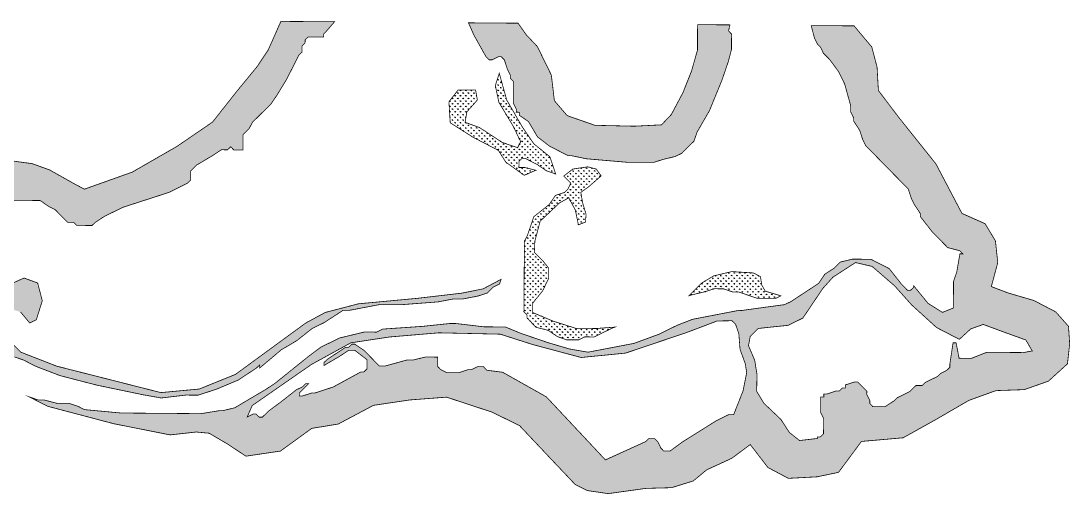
# Model space of a CAD drawing. Header units: metres. Extents: x 319750 to 415268, y 1725605 to 1842937.
# Drawn here: x 332125 to 333507, y 1810451 to 1811074 of the extents above; entities that cross this region are included whole.
import ezdxf

# ---------------------------------------------------------------- set-up
doc = ezdxf.new("R2010")
doc.units = ezdxf.units.M
doc.header["$MEASUREMENT"] = 0
doc.layers.add('MANGROOVES BUFFER ZONE', color=120, linetype='Continuous')

msp = doc.modelspace()

# ---------------------------------------------------------------- hatches: boundary and pattern name
at = {"layer": 'MANGROOVES BUFFER ZONE'}
h = msp.add_hatch(dxfattribs=at)
h.set_pattern_fill('GRASS', color=256, scale=5)
h.paths.add_polyline_path([(332098.8, 1810817.9), (332050.3, 1810829.7), (332012, 1810839.1), (332003.8, 1810847.8), (332009, 1810850.4), (332009.1, 1810854.4), (332017.2, 1810862.5), (332017.2, 1810866.5), (332021.3, 1810866.5), (332025.4, 1810870.5), (332033.4, 1810866.4), (332041.5, 1810866.3), (332045.5, 1810862.2), (332049.5, 1810862.2), (332057.6, 1810858.1), (332097.9, 1810841.6), (332114, 1810837.4), (332150.4, 1810837.2), (332162.4, 1810829), (332170.5, 1810824.9), (332178.5, 1810816.7), (332186.5, 1810808.6), (332194.6, 1810808.5), (332198.6, 1810804.4), (332218.8, 1810804.3), (332222.9, 1810808.3), (332235.1, 1810816.3), (332251.3, 1810824.2), (332259.4, 1810828.2), (332295.9, 1810840), (332320.2, 1810847.9), (332344.5, 1810859.9), (332348.6, 1810863.9), (332348.7, 1810876), (332356.8, 1810884), (332377.1, 1810896), (332389.3, 1810904), (332397.4, 1810903.9), (332401.5, 1810907.9), (332405.5, 1810903.8), (332417.6, 1810903.8), (332417.8, 1810924), (332421.8, 1810928), (332425.9, 1810932), (332430, 1810940), (332446.3, 1810956.1), (332454.4, 1810964.1), (332462.6, 1810976.1), (332474.9, 1810996.3), (332491.3, 1811028.5), (332495.4, 1811032.5), (332495.5, 1811040.6), (332499.5, 1811044.6), (332499.6, 1811048.6), (332503.6, 1811052.6), (332523.8, 1811052.5), (332523.9, 1811056.5), (332527.9, 1811060.5), (332538.3, 1811072.5), (332467.6, 1811073), (332450.9, 1811035.4), (332436.3, 1811013.5), (332409.9, 1810981.4), (332377.5, 1810940.4), (332330.8, 1810908.5), (332271.9, 1810874.6), (332208.7, 1810852.1), (332195.6, 1810859.1), (332162.8, 1810877.5), (332140, 1810885.7), (332101.7, 1810890.9), (332074.2, 1810897.3), (332048.9, 1810907.5), (332031.2, 1810910.1), (332011.6, 1810909.2), (331998.9, 1810900.7), (331982.2, 1810888.3), (331967.2, 1810870.4), (331953.7, 1810877.4), (331929.4, 1810891), (331892.3, 1810903.9), (331863, 1810905.5), (331833.6, 1810910.2), (331799.6, 1810918.9), (331770.2, 1810914.2), (331729.2, 1810900.8), (331679.2, 1810890.2), (331654.5, 1810888.9), (331625.4, 1810885.7), (331600.7, 1810880.3), (331579.3, 1810866.4), (331562.5, 1810850.9), (331548.1, 1810851.5), (331508.7, 1810865.1), (331485.4, 1810872.6), (331465.4, 1810876.1), (331444.3, 1810874.5), (331423.2, 1810865.1), (331410.9, 1810851.2), (331399.3, 1810826.3), (331391.3, 1810808.8), (331388.8, 1810790.5), (331390.3, 1810773.8), (331394.2, 1810765), (331410.3, 1810770.2), (331491.3, 1810785.8), (331503.4, 1810789.7), (331515.5, 1810789.6), (331527.7, 1810793.6), (331551.9, 1810793.4), (331552, 1810797.4), (331576.2, 1810797.2), (331600.5, 1810801.1), (331608.6, 1810805), (331612.7, 1810805), (331653.2, 1810816.8), (331657.2, 1810816.8), (331661.3, 1810820.8), (331673.4, 1810820.7), (331673.4, 1810824.7), (331677.5, 1810824.7), (331693.7, 1810828.6), (331730.1, 1810840.5), (331746.3, 1810844.4), (331754.4, 1810844.3), (331778.7, 1810852.2), (331815, 1810847.9), (331851.3, 1810839.5), (331855.4, 1810839.5), (331891.7, 1810831.1), (331919.9, 1810826.8), (331952.2, 1810818.5), (331988.5, 1810806.1), (332020.7, 1810789.7), (332024.7, 1810781.6), (332040.7, 1810769.3), (332052.7, 1810749), (332060.7, 1810740.9), (332060.7, 1810736.8), (332076.6, 1810708.4), (332088.5, 1810676), (332096.4, 1810655.7), (332104.4, 1810643.5), (332116.4, 1810631.3), (332128.5, 1810627.2), (332144.6, 1810618.9), (332176.8, 1810606.6), (332225.2, 1810594.1), (332285.7, 1810581.5), (332310, 1810577.2), (332342.3, 1810581), (332358.5, 1810580.9), (332382.8, 1810588.8), (332411.2, 1810600.7), (332435.5, 1810616.7), (332439.6, 1810620.7), (332439.6, 1810616.6), (332468.1, 1810640.6), (332488.4, 1810652.6), (332508.7, 1810668.6), (332524.9, 1810676.6), (332549.3, 1810692.5), (332557.4, 1810692.5), (332597.8, 1810700.2), (332626.1, 1810700), (332674.6, 1810703.7), (332694.9, 1810707.6), (332707, 1810707.5), (332727.2, 1810711.4), (332739.4, 1810715.3), (332747.5, 1810723.3), (332755.6, 1810727.3), (332757.7, 1810733.4), (332734.1, 1810720.9), (332705.7, 1810715.2), (332647.3, 1810708.4), (332569.8, 1810701.2), (332526, 1810689.8), (332500.2, 1810675.8), (332407.8, 1810608.3), (332360.1, 1810589), (332309.5, 1810584.3), (332172.3, 1810619.1), (332125.3, 1810637.4), (332105.2, 1810657.5), (332099.9, 1810683.3), (332107, 1810695.8), (332124.6, 1810690.5), (332136.8, 1810675.8), (332145.4, 1810680.1), (332153.3, 1810705.2), (332147.2, 1810728.6), (332129.3, 1810735.1), (332108.8, 1810726.1), (332094.8, 1810730.1), (332086.6, 1810757.7), (332092.7, 1810779.2), (332108.1, 1810780.6), (332113.1, 1810806.1)])
h.paths.add_polyline_path([(331927.2, 1810839.4), (331924, 1810834.6), (331911.6, 1810835.5), (331870.8, 1810850.2), (331811.1, 1810858.9), (331780, 1810858.4), (331759.6, 1810851.8), (331708.4, 1810840), (331652.4, 1810822.4), (331599.3, 1810806.6), (331543.7, 1810798.4), (331485.2, 1810793.6), (331440.9, 1810793), (331436.6, 1810794.9), (331451.2, 1810830.5), (331459.3, 1810830.5), (331483.5, 1810826.2), (331507.7, 1810813.9), (331511.7, 1810813.9), (331519.7, 1810809.8), (331523.8, 1810809.8), (331535.9, 1810805.6), (331539.9, 1810801.5), (331543.9, 1810801.5), (331584.4, 1810809.3), (331584.4, 1810813.3), (331596.6, 1810813.2), (331600.6, 1810817.2), (331604.7, 1810821.2), (331604.8, 1810833.4), (331608.9, 1810837.4), (331612.9, 1810841.4), (331617, 1810841.4), (331629.1, 1810845.3), (331653.4, 1810845.1), (331661.4, 1810841), (331669.5, 1810840.9), (331677.6, 1810844.9), (331685.7, 1810844.9), (331697.9, 1810848.8), (331726.1, 1810848.6), (331730.2, 1810852.6), (331738.3, 1810856.6), (331758.6, 1810860.4), (331778.8, 1810868.4), (331791, 1810872.3), (331803.1, 1810872.2), (331811.2, 1810868.1), (331827.3, 1810863.9), (331839.4, 1810863.9), (331855.5, 1810859.7), (331867.7, 1810859.6), (331879.8, 1810855.5), (331899.9, 1810847.2), (331912, 1810843.1), (331920.1, 1810843)], flags=16)
h = msp.add_hatch(dxfattribs=at)
h.set_pattern_fill('GRASS', color=256, scale=5)
h.paths.add_polyline_path([(333015.9, 1810927.3), (333032.2, 1810955.5), (333048.7, 1810995.8), (333057, 1811020), (333061.2, 1811036.1), (333061.3, 1811056.3), (333057.3, 1811060.4), (333059.2, 1811068.4), (333016.5, 1811068.7), (333016.4, 1811035.3), (333008.5, 1811007.4), (332997.1, 1810978.9), (332982, 1810950.5), (332969, 1810936.8), (332933.2, 1810935), (332881.3, 1810936.2), (332844.8, 1810948.9), (332827.9, 1810968.6), (332823.9, 1811002.3), (332805.5, 1811039.8), (332790.7, 1811055.5), (332780.1, 1811070.6), (332714.7, 1811071.1), (332721.9, 1811054.9), (332737.8, 1811026.5), (332741.8, 1811022.4), (332745.9, 1811022.4), (332754, 1811026.4), (332758, 1811026.4), (332762, 1811022.3), (332766, 1811010.1), (332769.9, 1811002), (332769.9, 1810998), (332773.9, 1810993.9), (332773.7, 1810965.6), (332777.7, 1810957.5), (332777.6, 1810953.5), (332781.7, 1810953.4), (332781.6, 1810949.4), (332793.7, 1810941.2), (332805.7, 1810920.9), (332821.7, 1810908.6), (332845.9, 1810896.3), (332849.9, 1810896.3), (332870.1, 1810892.1), (332922.6, 1810887.6), (332959, 1810887.4), (332971.1, 1810891.3), (332987.3, 1810895.2), (332995.4, 1810899.2), (333007.6, 1810911.2), (333011.7, 1810915.2)])
h = msp.add_hatch(dxfattribs=at)
h.set_pattern_fill('GRASS', color=256, scale=5)
h.paths.add_polyline_path([(333478.8, 1810599.4), (333503.8, 1810622.2), (333506.7, 1810648.6), (333505.2, 1810671.5), (333488.4, 1810690.5), (333459.7, 1810705.5), (333425.2, 1810715.6), (333403.5, 1810723.9), (333412, 1810755.4), (333408.9, 1810784.1), (333395.2, 1810806.7), (333364.8, 1810820.2), (333330.5, 1810885.4), (333280.7, 1810947.7), (333254.7, 1810982.1), (333253, 1811012.8), (333246, 1811039.3), (333222.7, 1811067.1), (333166.2, 1811067.5), (333170.4, 1811051.4), (333174.4, 1811043.3), (333178.4, 1811039.2), (333182.3, 1811031.1), (333190.4, 1811022.9), (333202.4, 1811006.7), (333210.3, 1810990.5), (333218.2, 1810962.1), (333218.1, 1810954), (333222.1, 1810945.9), (333222.1, 1810941.9), (333230, 1810929.7), (333234, 1810917.5), (333238, 1810909.4), (333242, 1810905.3), (333246, 1810901.3), (333270, 1810876.8), (333286.1, 1810860.5), (333294.1, 1810852.4), (333298, 1810840.2), (333302, 1810832.1), (333310, 1810819.9), (333310, 1810815.9), (333326, 1810795.5), (333330, 1810791.5), (333334, 1810787.4), (333342, 1810779.3), (333346, 1810775.2), (333362.1, 1810771), (333366.2, 1810766.9), (333362.1, 1810767), (333357.9, 1810742.8), (333353.7, 1810730.7), (333353.5, 1810695.7), (333339.1, 1810689.9), (333320.1, 1810701.8), (333301.2, 1810725), (333301.2, 1810723), (333297.1, 1810719), (333293, 1810719), (333285, 1810727.2), (333269, 1810747.5), (333244.9, 1810759.8), (333220.6, 1810760), (333204.4, 1810756.1), (333196.3, 1810748.1), (333184.1, 1810740.1), (333175.9, 1810728), (333163.7, 1810720), (333139.4, 1810704.1), (333131.2, 1810700.1), (333102.9, 1810696.3), (333074.6, 1810692.4), (333070.6, 1810692.5), (333009.9, 1810680.8), (332989.6, 1810672.9), (332965.3, 1810661), (332932.8, 1810649.1), (332872.1, 1810637.5), (332847.9, 1810641.7), (332819.7, 1810650), (332783.4, 1810662.4), (332763.3, 1810670.7), (332735, 1810670.9), (332698.7, 1810675.2), (332690.6, 1810675.3), (332654.2, 1810671.5), (332601.6, 1810667.9), (332593.5, 1810663.9), (332577.3, 1810664), (332545, 1810656.2), (332520.6, 1810644.3), (332504.4, 1810632.3), (332459.6, 1810596.3), (332447.4, 1810588.3), (332406.8, 1810564.3), (332390.6, 1810560.4), (332386.6, 1810560.5), (332362.3, 1810556.6), (332257.3, 1810557.4), (332208.8, 1810561.9), (332200.8, 1810566), (332188.7, 1810570.1), (332172.5, 1810570.2), (332156.4, 1810574.4), (332148.3, 1810574.5), (332136.2, 1810578.6), (332160.3, 1810566.3), (332247.1, 1810543.4), (332321.7, 1810528.6), (332356.1, 1810532.4), (332373.2, 1810530.8), (332398.4, 1810515.9), (332421.5, 1810500.6), (332467, 1810507.3), (332508.3, 1810537.2), (332543.2, 1810542.9), (332589.5, 1810567.5), (332637.3, 1810574.6), (332685.8, 1810578.3), (332746, 1810558.5), (332782.1, 1810540.7), (332824.1, 1810496.2), (332855.5, 1810463.1), (332871.3, 1810455.3), (332898.8, 1810451.3), (332948.7, 1810458.2), (332982.2, 1810459.1), (333010.9, 1810468), (333028.5, 1810482.6), (333061.6, 1810497.8), (333085.9, 1810515.9), (333109.2, 1810485.7), (333136.1, 1810471.4), (333173.9, 1810473.4), (333202.2, 1810479.3), (333232.4, 1810520), (333287.3, 1810524.8), (333330.6, 1810548.9), (333373.8, 1810574), (333409.6, 1810586.9), (333447, 1810588.2)])
h.paths.add_polyline_path([(332678, 1810614.7), (332674, 1810618.8), (332674, 1810622.9), (332674, 1810626.9), (332674.1, 1810630.9), (332670, 1810631), (332657.9, 1810631.1), (332641.7, 1810627.2), (332633.6, 1810627.2), (332605.3, 1810619.4), (332601.2, 1810619.4), (332597.2, 1810619.4), (332593.2, 1810623.5), (332577.2, 1810639.8), (332565.1, 1810648), (332561.1, 1810648), (332557, 1810644), (332552.9, 1810644), (332540.8, 1810636), (332528.6, 1810628), (332524.5, 1810624), (332524.5, 1810620), (332544.8, 1810632), (332556.9, 1810639.9), (332561, 1810639.9), (332565, 1810639.9), (332581.1, 1810627.6), (332581.1, 1810623.6), (332581, 1810619.5), (332581, 1810615.5), (332576.9, 1810611.5), (332572.9, 1810611.5), (332536.4, 1810591.6), (332512.1, 1810583.7), (332508, 1810583.7), (332495.9, 1810579.8), (332491.8, 1810579.8), (332491.9, 1810583.9), (332504.1, 1810595.9), (332500, 1810595.9), (332496, 1810591.9), (332487.8, 1810587.9), (332467.5, 1810571.9), (332451.3, 1810559.9), (332447.2, 1810555.9), (332443.1, 1810551.9), (332439.1, 1810552), (332435.1, 1810556), (332431, 1810556.1), (332423.3, 1810552.3), (332429.8, 1810567.2), (332507.8, 1810621.3), (332559.7, 1810649.8), (332610.6, 1810657.5), (332675.7, 1810663), (332756.7, 1810661.2), (332798.8, 1810647.7), (332863.2, 1810630.5), (332921.7, 1810636.3), (333002.2, 1810663.4), (333042.3, 1810678.6), (333061.7, 1810678.9), (333066.5, 1810674.5), (333070.9, 1810661.7), (333072.4, 1810641.5), (333079.4, 1810622.1), (333081.2, 1810610.4), (333076.4, 1810586.5), (333064, 1810555.1), (333057.4, 1810555.2), (333041.1, 1810547.2), (332996.5, 1810519.3), (332980.2, 1810507.3), (332976.2, 1810507.3), (332972.1, 1810507.3), (332968.1, 1810511.4), (332964.1, 1810519.5), (332960.1, 1810523.6), (332952.1, 1810523.7), (332948, 1810519.7), (332895.1, 1810495.7), (332817.3, 1810578.7), (332759.7, 1810611.1), (332739.2, 1810613.7), (332734.6, 1810618.3), (332730.5, 1810618.4), (332726.5, 1810618.4), (332718.4, 1810614.4), (332714.3, 1810614.5), (332702.2, 1810610.5), (332694.1, 1810610.6), (332690.1, 1810610.6), (332686, 1810610.6)], flags=16)
h.paths.add_polyline_path([(333083.6, 1810646.1), (333085.9, 1810658.3), (333096.3, 1810668.7), (333116.7, 1810670.9), (333135.9, 1810672.8), (333155.2, 1810682.4), (333181.6, 1810721.5), (333194.9, 1810736.3), (333224.6, 1810755.5), (333246.5, 1810750.4), (333276.1, 1810724.8), (333298.7, 1810699.6), (333331.4, 1810669.9), (333361.4, 1810654.4), (333376.3, 1810668.1), (333392.9, 1810674), (333420, 1810664), (333448.9, 1810653.6), (333457.4, 1810639.2), (333445.9, 1810637), (333397.5, 1810637.4), (333377.2, 1810629.4), (333369.1, 1810629.5), (333365.1, 1810629.5), (333361, 1810629.6), (333357.1, 1810649.8), (333353.1, 1810649.8), (333348.8, 1810621.6), (333348.8, 1810617.5), (333344.7, 1810613.5), (333336.6, 1810609.5), (333332.6, 1810605.5), (333324.4, 1810601.6), (333316.3, 1810597.6), (333312.3, 1810593.6), (333304.2, 1810593.6), (333300.1, 1810589.6), (333296, 1810585.6), (333279.8, 1810577.7), (333275.7, 1810573.7), (333263.5, 1810565.7), (333259.5, 1810565.7), (333255.5, 1810565.7), (333251.4, 1810565.8), (333247.4, 1810565.8), (333243.4, 1810569.9), (333243.4, 1810573.9), (333239.4, 1810582), (333239.5, 1810586.1), (333227.4, 1810598.3), (333223.4, 1810598.3), (333211.2, 1810594.4), (333211.2, 1810590.3), (333207.2, 1810590.4), (333203.1, 1810586.4), (333199, 1810586.4), (333186.9, 1810582.4), (333182.9, 1810582.5), (333182.8, 1810578.4), (333178.8, 1810578.5), (333178.7, 1810574.4), (333178.7, 1810566.3), (333178.6, 1810558.3), (333182.6, 1810550.1), (333182.6, 1810546.1), (333182.5, 1810538), (333182.4, 1810529.9), (333179, 1810526.6), (333177.9, 1810525.9), (333174.3, 1810526), (333174.3, 1810523.9), (333150.8, 1810521.2), (333137.4, 1810531.9), (333126.3, 1810549), (333104, 1810570.1), (333094.4, 1810586), (333094.8, 1810608.3), (333091.8, 1810626.8)], flags=16)
h = msp.add_hatch(dxfattribs=at)
h.set_pattern_fill('GRASS', color=256, scale=5)
h.paths.add_polyline_path([(332800.8, 1810911.9), (332785.8, 1810933.8), (332765.1, 1810969.5), (332755.3, 1811004.6), (332750.1, 1810988.5), (332754.7, 1810966.6), (332773.7, 1810934.9), (332783.5, 1810914.7), (332779.5, 1810906.7), (332759.3, 1810913.6), (332729.3, 1810933.2), (332710.3, 1810940.1), (332712.6, 1810953.9), (332726.4, 1810969.5), (332724.1, 1810982.7), (332701.1, 1810982.7), (332689, 1810967.2), (332690.7, 1810939.5), (332720.7, 1810920.5), (332754.1, 1810903.2), (332763.9, 1810887.7), (332788.1, 1810870.4), (332803.4, 1810877), (332789.2, 1810880.6), (332781.1, 1810880.7), (332781.2, 1810888.8), (332785.2, 1810892.8), (332789.3, 1810892.7), (332805.4, 1810884.5), (332817.4, 1810876.3), (332829.5, 1810872.2), (332822.1, 1810894.6)])
h = msp.add_hatch(dxfattribs=at)
h.set_pattern_fill('GRASS', color=256, scale=5)
h.paths.add_polyline_path([(332889.5, 1810869.6), (332883, 1810878.6), (332871.8, 1810881.5), (332852.2, 1810878.6), (332840.3, 1810869.4), (332841.6, 1810868.1), (332845.6, 1810864), (332849.6, 1810859.9), (332845.5, 1810851.9), (332841.5, 1810847.9), (332829.3, 1810843.9), (332821.1, 1810831.9), (332800.8, 1810815.9), (332796.7, 1810803.8), (332792.5, 1810791.7), (332788.4, 1810783.6), (332787.7, 1810690.7), (332791.7, 1810686.6), (332791.7, 1810682.6), (332799.7, 1810674.4), (332803.7, 1810670.3), (332819.8, 1810666.2), (332831.9, 1810658), (332844, 1810653.8), (332860.1, 1810653.7), (332868.2, 1810657.7), (332880.4, 1810657.6), (332904.7, 1810669.5), (332907.6, 1810670.5), (332883, 1810668.7), (332858, 1810668.3), (332826.1, 1810678.4), (332799.3, 1810689.7), (332799.3, 1810702), (332812.4, 1810718.2), (332820.3, 1810734.5), (332820.3, 1810748.3), (332812.7, 1810757.7), (332801.5, 1810768.9), (332802.2, 1810783.7), (332809.1, 1810809.9), (332834.8, 1810834.1), (332846.8, 1810840.7), (332855.5, 1810824.7), (332859.5, 1810805.2), (332868.9, 1810808.8), (332869.6, 1810819), (332865.2, 1810833.8), (332862.7, 1810847.9), (332872.8, 1810855.1)])
h = msp.add_hatch(dxfattribs=at)
h.set_pattern_fill('GRASS', color=256, scale=5)
h.paths.add_polyline_path([(333099.4, 1810736.8), (333090.3, 1810741.8), (333061.7, 1810743.6), (333037.6, 1810737.9), (333021.5, 1810728.2), (333005.5, 1810712), (333010.1, 1810713.2), (333026.3, 1810717.1), (333038.5, 1810721), (333050.6, 1810720.9), (333062.7, 1810716.8), (333070.8, 1810716.7), (333094.9, 1810708.5), (333119.2, 1810708.3), (333126.2, 1810711.7), (333105.6, 1810717.9), (333101, 1810726.1)])

# ---------------------------------------------------------------- linework, layer by layer
at = {"layer": 'MANGROOVES BUFFER ZONE', "const_width": 1}
for points in [[(332114, 1810837.4), (332150.4, 1810837.2), (332162.4, 1810829), (332170.5, 1810824.9), (332178.5, 1810816.7), (332186.5, 1810808.6), (332194.6, 1810808.5), (332198.6, 1810804.4), (332218.8, 1810804.3), (332222.9, 1810808.3), (332235.1, 1810816.3), (332251.3, 1810824.2), (332259.4, 1810828.2), (332295.9, 1810840), (332320.2, 1810847.9), (332344.5, 1810859.9), (332348.6, 1810863.9), (332348.7, 1810876), (332356.8, 1810884), (332377.1, 1810896), (332389.3, 1810904), (332397.4, 1810903.9), (332401.5, 1810907.9), (332405.5, 1810903.8), (332417.6, 1810903.8), (332417.8, 1810924), (332421.8, 1810928), (332425.9, 1810932), (332430, 1810940), (332446.3, 1810956.1), (332454.4, 1810964.1), (332462.6, 1810976.1), (332474.9, 1810996.3), (332491.3, 1811028.5), (332495.4, 1811032.5), (332495.5, 1811040.6), (332499.5, 1811044.6), (332499.6, 1811048.6), (332503.6, 1811052.6), (332523.8, 1811052.5), (332523.9, 1811056.5), (332527.9, 1811060.5), (332538.3, 1811072.5), (332467.6, 1811073), (332450.9, 1811035.4), (332436.3, 1811013.5), (332409.9, 1810981.4), (332377.5, 1810940.4), (332330.8, 1810908.5), (332271.9, 1810874.6), (332208.7, 1810852.1), (332195.6, 1810859.1), (332162.8, 1810877.5), (332140, 1810885.7), (332101.7, 1810890.9)], [(332116.4, 1810631.3), (332128.5, 1810627.2), (332144.6, 1810618.9), (332176.8, 1810606.6), (332225.2, 1810594.1), (332285.7, 1810581.5), (332310, 1810577.2), (332342.3, 1810581), (332358.5, 1810580.9), (332382.8, 1810588.8), (332411.2, 1810600.7), (332435.5, 1810616.7), (332439.6, 1810620.7), (332439.6, 1810616.6), (332468.1, 1810640.6), (332488.4, 1810652.6), (332508.7, 1810668.6), (332524.9, 1810676.6), (332549.3, 1810692.5), (332557.4, 1810692.5), (332597.8, 1810700.2), (332626.1, 1810700), (332674.6, 1810703.7), (332694.9, 1810707.6), (332707, 1810707.5), (332727.2, 1810711.4), (332739.4, 1810715.3), (332747.5, 1810723.3), (332755.6, 1810727.3), (332757.7, 1810733.4), (332734.1, 1810720.9), (332705.7, 1810715.2), (332647.3, 1810708.4), (332569.8, 1810701.2), (332526, 1810689.8), (332500.2, 1810675.8), (332407.8, 1810608.3), (332360.1, 1810589), (332309.5, 1810584.3), (332172.3, 1810619.1), (332125.3, 1810637.4), (332105.2, 1810657.5)], [(332124.6, 1810690.5), (332136.8, 1810675.8), (332145.4, 1810680.1), (332153.3, 1810705.2), (332147.2, 1810728.6), (332129.3, 1810735.1), (332108.8, 1810726.1)]]:
    msp.add_lwpolyline(points, dxfattribs=at)
for points in [[(333015.9, 1810927.3), (333032.2, 1810955.5), (333048.7, 1810995.8), (333057, 1811020), (333061.2, 1811036.1), (333061.3, 1811056.3), (333057.3, 1811060.4), (333059.2, 1811068.4), (333016.5, 1811068.7), (333016.4, 1811035.3), (333008.5, 1811007.4), (332997.1, 1810978.9), (332982, 1810950.5), (332969, 1810936.8), (332933.2, 1810935), (332881.3, 1810936.2), (332844.8, 1810948.9), (332827.9, 1810968.6), (332823.9, 1811002.3), (332805.5, 1811039.8), (332790.7, 1811055.5), (332780.1, 1811070.6), (332714.7, 1811071.1), (332721.9, 1811054.9), (332737.8, 1811026.5), (332741.8, 1811022.4), (332745.9, 1811022.4), (332754, 1811026.4), (332758, 1811026.4), (332762, 1811022.3), (332766, 1811010.1), (332769.9, 1811002), (332769.9, 1810998), (332773.9, 1810993.9), (332773.7, 1810965.6), (332777.7, 1810957.5), (332777.6, 1810953.5), (332781.7, 1810953.4), (332781.6, 1810949.4), (332793.7, 1810941.2), (332805.7, 1810920.9), (332821.7, 1810908.6), (332845.9, 1810896.3), (332849.9, 1810896.3), (332870.1, 1810892.1), (332922.6, 1810887.6), (332959, 1810887.4), (332971.1, 1810891.3), (332987.3, 1810895.2), (332995.4, 1810899.2), (333007.6, 1810911.2), (333011.7, 1810915.2), (333015.9, 1810927.3)], [(333478.8, 1810599.4), (333503.8, 1810622.2), (333506.7, 1810648.6), (333505.2, 1810671.5), (333488.4, 1810690.5), (333459.7, 1810705.5), (333425.2, 1810715.6), (333403.5, 1810723.9), (333412, 1810755.4), (333408.9, 1810784.1), (333395.2, 1810806.7), (333364.8, 1810820.2), (333330.5, 1810885.4), (333280.7, 1810947.7), (333254.7, 1810982.1), (333253, 1811012.8), (333246, 1811039.3), (333222.7, 1811067.1), (333166.2, 1811067.5), (333170.4, 1811051.4), (333174.4, 1811043.3), (333178.4, 1811039.2), (333182.3, 1811031.1), (333190.4, 1811022.9), (333202.4, 1811006.7), (333210.3, 1810990.5), (333218.2, 1810962.1), (333218.1, 1810954), (333222.1, 1810945.9), (333222.1, 1810941.9), (333230, 1810929.7), (333234, 1810917.5), (333238, 1810909.4), (333242, 1810905.3), (333246, 1810901.3), (333270, 1810876.8), (333286.1, 1810860.5), (333294.1, 1810852.4), (333298, 1810840.2), (333302, 1810832.1), (333310, 1810819.9), (333310, 1810815.9), (333326, 1810795.5), (333330, 1810791.5), (333334, 1810787.4), (333342, 1810779.3), (333346, 1810775.2), (333362.1, 1810771), (333366.2, 1810766.9), (333362.1, 1810767), (333357.9, 1810742.8), (333353.7, 1810730.7), (333353.5, 1810695.7), (333339.1, 1810689.9), (333320.1, 1810701.8), (333301.2, 1810725), (333301.2, 1810723), (333297.1, 1810719), (333293, 1810719), (333285, 1810727.2), (333269, 1810747.5), (333244.9, 1810759.8), (333220.6, 1810760), (333204.4, 1810756.1), (333196.3, 1810748.1), (333184.1, 1810740.1), (333175.9, 1810728), (333163.7, 1810720), (333139.4, 1810704.1), (333131.2, 1810700.1), (333102.9, 1810696.3), (333074.6, 1810692.4), (333070.6, 1810692.5), (333009.9, 1810680.8), (332989.6, 1810672.9), (332965.3, 1810661), (332932.8, 1810649.1), (332872.1, 1810637.5), (332847.9, 1810641.7), (332819.7, 1810650), (332783.4, 1810662.4), (332763.3, 1810670.7), (332735, 1810670.9), (332698.7, 1810675.2), (332690.6, 1810675.3), (332654.2, 1810671.5), (332601.6, 1810667.9), (332593.5, 1810663.9), (332577.3, 1810664), (332545, 1810656.2), (332520.6, 1810644.3), (332504.4, 1810632.3), (332459.6, 1810596.3), (332447.4, 1810588.3), (332406.8, 1810564.3), (332390.6, 1810560.4), (332386.6, 1810560.5), (332362.3, 1810556.6), (332257.3, 1810557.4), (332208.8, 1810561.9), (332200.8, 1810566), (332188.7, 1810570.1), (332172.5, 1810570.2), (332156.4, 1810574.4), (332148.3, 1810574.5), (332136.2, 1810578.6), (332160.3, 1810566.3), (332247.1, 1810543.4), (332321.7, 1810528.6), (332356.1, 1810532.4), (332373.2, 1810530.8), (332398.4, 1810515.9), (332421.5, 1810500.6), (332467, 1810507.3), (332508.3, 1810537.2), (332543.2, 1810542.9), (332589.5, 1810567.5), (332637.3, 1810574.6), (332685.8, 1810578.3), (332746, 1810558.5), (332782.1, 1810540.7), (332824.1, 1810496.2), (332855.5, 1810463.1), (332871.3, 1810455.3), (332898.8, 1810451.3), (332948.7, 1810458.2), (332982.2, 1810459.1), (333010.9, 1810468), (333028.5, 1810482.6), (333061.6, 1810497.8), (333085.9, 1810515.9), (333109.2, 1810485.7), (333136.1, 1810471.4), (333173.9, 1810473.4), (333202.2, 1810479.3), (333232.4, 1810520), (333287.3, 1810524.8), (333330.6, 1810548.9), (333373.8, 1810574), (333409.6, 1810586.9), (333447, 1810588.2), (333478.8, 1810599.4)], [(332800.8, 1810911.9), (332785.8, 1810933.8), (332765.1, 1810969.5), (332755.3, 1811004.6), (332750.1, 1810988.5), (332754.7, 1810966.6), (332773.7, 1810934.9), (332783.5, 1810914.7), (332779.5, 1810906.7), (332759.3, 1810913.6), (332729.3, 1810933.2), (332710.3, 1810940.1), (332712.6, 1810953.9), (332726.4, 1810969.5), (332724.1, 1810982.7), (332701.1, 1810982.7), (332689, 1810967.2), (332690.7, 1810939.5), (332720.7, 1810920.5), (332754.1, 1810903.2), (332763.9, 1810887.7), (332788.1, 1810870.4), (332803.4, 1810877), (332789.2, 1810880.6), (332781.1, 1810880.7), (332781.2, 1810888.8), (332785.2, 1810892.8), (332789.3, 1810892.7), (332805.4, 1810884.5), (332817.4, 1810876.3), (332829.5, 1810872.2), (332822.1, 1810894.6), (332800.8, 1810911.9)], [(332889.5, 1810869.6), (332883, 1810878.6), (332871.8, 1810881.5), (332852.2, 1810878.6), (332840.3, 1810869.4), (332841.6, 1810868.1), (332845.6, 1810864), (332849.6, 1810859.9), (332845.5, 1810851.9), (332841.5, 1810847.9), (332829.3, 1810843.9), (332821.1, 1810831.9), (332800.8, 1810815.9), (332796.7, 1810803.8), (332792.5, 1810791.7), (332788.4, 1810783.6), (332787.7, 1810690.7), (332791.7, 1810686.6), (332791.7, 1810682.6), (332799.7, 1810674.4), (332803.7, 1810670.3), (332819.8, 1810666.2), (332831.9, 1810658), (332844, 1810653.8), (332860.1, 1810653.7), (332868.2, 1810657.7), (332880.4, 1810657.6), (332904.7, 1810669.5), (332907.6, 1810670.5), (332883, 1810668.7), (332858, 1810668.3), (332826.1, 1810678.4), (332799.3, 1810689.7), (332799.3, 1810702), (332812.4, 1810718.2), (332820.3, 1810734.5), (332820.3, 1810748.3), (332812.7, 1810757.7), (332801.5, 1810768.9), (332802.2, 1810783.7), (332809.1, 1810809.9), (332834.8, 1810834.1), (332846.8, 1810840.7), (332855.5, 1810824.7), (332859.5, 1810805.2), (332868.9, 1810808.8), (332869.6, 1810819), (332865.2, 1810833.8), (332862.7, 1810847.9), (332872.8, 1810855.1), (332889.5, 1810869.6)], [(333083.6, 1810646.1), (333085.9, 1810658.3), (333096.3, 1810668.7), (333116.7, 1810670.9), (333135.9, 1810672.8), (333155.2, 1810682.4), (333181.6, 1810721.5), (333194.9, 1810736.3), (333224.6, 1810755.5), (333246.5, 1810750.4), (333276.1, 1810724.8), (333298.7, 1810699.6), (333331.4, 1810669.9), (333361.4, 1810654.4), (333376.3, 1810668.1), (333392.9, 1810674), (333420, 1810664), (333448.9, 1810653.6), (333457.4, 1810639.2), (333445.9, 1810637), (333397.5, 1810637.4), (333377.2, 1810629.4), (333369.1, 1810629.5), (333365.1, 1810629.5), (333361, 1810629.6), (333357.1, 1810649.8), (333353.1, 1810649.8), (333348.8, 1810621.6), (333348.8, 1810617.5), (333344.7, 1810613.5), (333336.6, 1810609.5), (333332.6, 1810605.5), (333324.4, 1810601.6), (333316.3, 1810597.6), (333312.3, 1810593.6), (333304.2, 1810593.6), (333300.1, 1810589.6), (333296, 1810585.6), (333279.8, 1810577.7), (333275.7, 1810573.7), (333263.5, 1810565.7), (333259.5, 1810565.7), (333255.5, 1810565.7), (333251.4, 1810565.8), (333247.4, 1810565.8), (333243.4, 1810569.9), (333243.4, 1810573.9), (333239.4, 1810582), (333239.5, 1810586.1), (333227.4, 1810598.3), (333223.4, 1810598.3), (333211.2, 1810594.4), (333211.2, 1810590.3), (333207.2, 1810590.4), (333203.1, 1810586.4), (333199, 1810586.4), (333186.9, 1810582.4), (333182.9, 1810582.5), (333182.8, 1810578.4), (333178.8, 1810578.5), (333178.7, 1810574.4), (333178.7, 1810566.3), (333178.6, 1810558.3), (333182.6, 1810550.1), (333182.6, 1810546.1), (333182.5, 1810538), (333182.4, 1810529.9), (333179, 1810526.6), (333177.9, 1810525.9), (333174.3, 1810526), (333174.3, 1810523.9), (333150.8, 1810521.2), (333137.4, 1810531.9), (333126.3, 1810549), (333104, 1810570.1), (333094.4, 1810586), (333094.8, 1810608.3), (333091.8, 1810626.8), (333083.6, 1810646.1)], [(333099.4, 1810736.8), (333090.3, 1810741.8), (333061.7, 1810743.6), (333037.6, 1810737.9), (333021.5, 1810728.2), (333005.5, 1810712), (333010.1, 1810713.2), (333026.3, 1810717.1), (333038.5, 1810721), (333050.6, 1810720.9), (333062.7, 1810716.8), (333070.8, 1810716.7), (333094.9, 1810708.5), (333119.2, 1810708.3), (333126.2, 1810711.7), (333105.6, 1810717.9), (333101, 1810726.1), (333099.4, 1810736.8)], [(332678, 1810614.7), (332674, 1810618.8), (332674, 1810622.9), (332674, 1810626.9), (332674.1, 1810630.9), (332670, 1810631), (332657.9, 1810631.1), (332641.7, 1810627.2), (332633.6, 1810627.2), (332605.3, 1810619.4), (332601.2, 1810619.4), (332597.2, 1810619.4), (332593.2, 1810623.5), (332577.2, 1810639.8), (332565.1, 1810648), (332561.1, 1810648), (332557, 1810644), (332552.9, 1810644), (332540.8, 1810636), (332528.6, 1810628), (332524.5, 1810624), (332524.5, 1810620), (332544.8, 1810632), (332556.9, 1810639.9), (332561, 1810639.9), (332565, 1810639.9), (332581.1, 1810627.6), (332581.1, 1810623.6), (332581, 1810619.5), (332581, 1810615.5), (332576.9, 1810611.5), (332572.9, 1810611.5), (332536.4, 1810591.6), (332512.1, 1810583.7), (332508, 1810583.7), (332495.9, 1810579.8), (332491.8, 1810579.8), (332491.9, 1810583.9), (332504.1, 1810595.9), (332500, 1810595.9), (332496, 1810591.9), (332487.8, 1810587.9), (332467.5, 1810571.9), (332451.3, 1810559.9), (332447.2, 1810555.9), (332443.1, 1810551.9), (332439.1, 1810552), (332435.1, 1810556), (332431, 1810556.1), (332423.3, 1810552.3), (332429.8, 1810567.2), (332507.8, 1810621.3), (332559.7, 1810649.8), (332610.6, 1810657.5), (332675.7, 1810663), (332756.7, 1810661.2), (332798.8, 1810647.7), (332863.2, 1810630.5), (332921.7, 1810636.3), (333002.2, 1810663.4), (333042.3, 1810678.6), (333061.7, 1810678.9), (333066.5, 1810674.5), (333070.9, 1810661.7), (333072.4, 1810641.5), (333079.4, 1810622.1), (333081.2, 1810610.4), (333076.4, 1810586.5), (333064, 1810555.1), (333057.4, 1810555.2), (333041.1, 1810547.2), (332996.5, 1810519.3), (332980.2, 1810507.3), (332976.2, 1810507.3), (332972.1, 1810507.3), (332968.1, 1810511.4), (332964.1, 1810519.5), (332960.1, 1810523.6), (332952.1, 1810523.7), (332948, 1810519.7), (332895.1, 1810495.7), (332817.3, 1810578.7), (332759.7, 1810611.1), (332739.2, 1810613.7), (332734.6, 1810618.3), (332730.5, 1810618.4), (332726.5, 1810618.4), (332718.4, 1810614.4), (332714.3, 1810614.5), (332702.2, 1810610.5), (332694.1, 1810610.6), (332690.1, 1810610.6), (332686, 1810610.6), (332678, 1810614.7)]]:
    msp.add_lwpolyline(points, close=True, dxfattribs=at)

doc.saveas('drawing.dxf')
